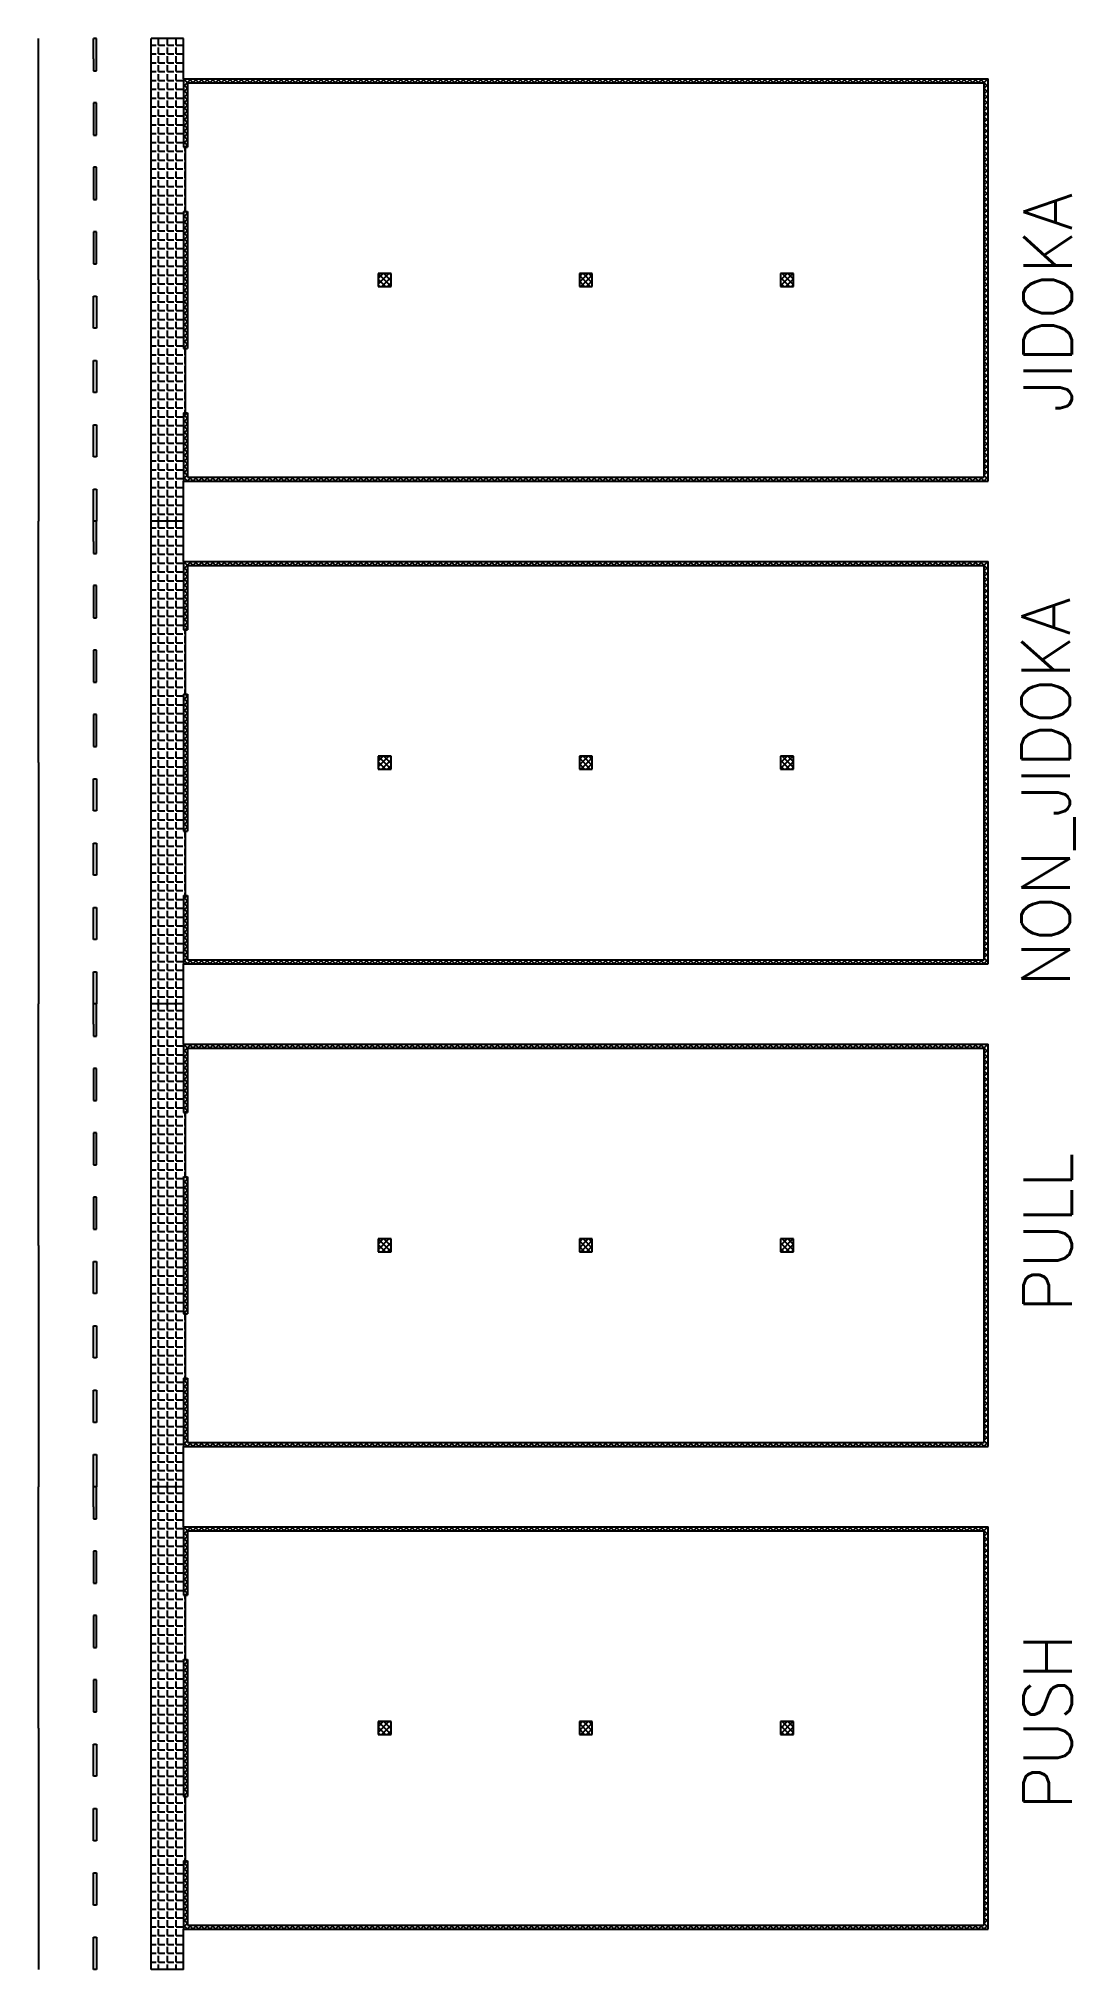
# Model space of a CAD drawing. Header units: inches. Extents: x -8 to 56, y -118 to 1.
import ezdxf

# ---------------------------------------------------------------- set-up
doc = ezdxf.new("R2010")
doc.units = ezdxf.units.IN
doc.header["$MEASUREMENT"] = 0
doc.styles.get("Standard").update_dxf_attribs({"font": 'txt.shx'})
pattern_1 = [(45, (-5e-15, -30), (-0.1767767, 0.1767767), []), (135, (-5e-15, -30), (-0.1767767, -0.1767767), [])]
pattern_2 = [(45, (0, -60), (-0.1767767, 0.1767767), []), (135, (0, -60), (-0.1767767, -0.1767767), [])]
pattern_3 = [(45, (-5e-15, -90), (-0.1767767, 0.1767767), []), (135, (-5e-15, -90), (-0.1767767, -0.1767767), [])]

msp = doc.modelspace()

# ---------------------------------------------------------------- hatches: boundary and pattern name
at = {"true_color": 0x136734}
h = msp.add_hatch(dxfattribs=at)
h.set_pattern_fill('ANGLE', color=116, scale=2)
h.set_pattern_definition([(0, (0, 0), (0, 0.55), [0.4, -0.15]), (90, (0, 0), (-0.55, 3e-17), [0.4, -0.15])])
h.paths.add_polyline_path([(1, -9.25), (1.125, -9.25), (1.125, -5.25), (1, -5.25), (1, -1), (1, 1.5), (-1, 1.5), (-1, -26), (-1, -28.5), (1, -28.5), (1, -26), (1, -21.75), (1.125, -21.75), (1.125, -17.75), (1, -17.75)])
h = msp.add_hatch()
h.set_pattern_fill('ANSI37', color=256, scale=2)
h.paths.add_polyline_path([(51, -1), (26, -1), (1, -1), (1, -5.25), (1.25, -5.25), (1.25, -1.25), (50.75, -1.25), (50.75, -25.75), (1.25, -25.75), (1.25, -21.75), (1, -21.75), (1, -26), (51, -26)])
h.paths.add_polyline_path([(1.25, -9.25), (1, -9.25), (1, -17.75), (1.25, -17.75)], flags=17)
h = msp.add_hatch()
h.set_pattern_fill('ANSI37', color=256, scale=2)
h.paths.add_polyline_path([(13.9, -13.1), (13.1, -13.1), (13.1, -13.9), (13.9, -13.9), (13.9, -13.5)])
h.paths.add_polyline_path([(26.4, -13.5), (26.4, -13.1), (25.6, -13.1), (25.6, -13.9), (26.4, -13.9)])
h.paths.add_polyline_path([(38.9, -13.1), (38.1, -13.1), (38.1, -13.9), (38.9, -13.9), (38.9, -13.5)])
h = msp.add_hatch(dxfattribs=at)
h.set_pattern_fill('ANGLE', color=116, scale=2)
h.set_pattern_definition([(0, (-5e-15, -30), (0, 0.55), [0.4, -0.15]), (90, (-5e-15, -30), (-0.55, 3e-17), [0.4, -0.15])])
h.paths.add_polyline_path([(1, -39.25), (1.125, -39.25), (1.125, -35.25), (1, -35.25), (1, -31), (1, -28.5), (-1, -28.5), (-1, -56), (-1, -58.5), (1, -58.5), (1, -56), (1, -51.75), (1.125, -51.75), (1.125, -47.75), (1, -47.75)])
h = msp.add_hatch()
h.set_pattern_fill('ANSI37', color=256, scale=2)
h.set_pattern_definition(pattern_1)
h.paths.add_polyline_path([(51, -31), (26, -31), (1, -31), (1, -35.25), (1.25, -35.25), (1.25, -31.25), (50.75, -31.25), (50.75, -55.75), (1.25, -55.75), (1.25, -51.75), (1, -51.75), (1, -56), (51, -56)])
h.paths.add_polyline_path([(1.25, -39.25), (1, -39.25), (1, -47.75), (1.25, -47.75)], flags=17)
h = msp.add_hatch()
h.set_pattern_fill('ANSI37', color=256, scale=2)
h.set_pattern_definition(pattern_1)
h.paths.add_polyline_path([(13.9, -43.1), (13.1, -43.1), (13.1, -43.9), (13.9, -43.9), (13.9, -43.5)])
h.paths.add_polyline_path([(26.4, -43.5), (26.4, -43.1), (25.6, -43.1), (25.6, -43.9), (26.4, -43.9)])
h.paths.add_polyline_path([(38.9, -43.1), (38.1, -43.1), (38.1, -43.9), (38.9, -43.9), (38.9, -43.5)])
h = msp.add_hatch(dxfattribs=at)
h.set_pattern_fill('ANGLE', color=116, scale=2)
h.set_pattern_definition([(0, (0, -60), (0, 0.55), [0.4, -0.15]), (90, (0, -60), (-0.55, 3e-17), [0.4, -0.15])])
h.paths.add_polyline_path([(1, -69.25), (1.125, -69.25), (1.125, -65.25), (1, -65.25), (1, -61), (1, -58.5), (-1, -58.5), (-1, -86), (-1, -88.5), (1, -88.5), (1, -86), (1, -81.75), (1.125, -81.75), (1.125, -77.75), (1, -77.75)])
h = msp.add_hatch()
h.set_pattern_fill('ANSI37', color=256, scale=2)
h.set_pattern_definition(pattern_2)
h.paths.add_polyline_path([(51, -61), (26, -61), (1, -61), (1, -65.25), (1.25, -65.25), (1.25, -61.25), (50.75, -61.25), (50.75, -85.75), (1.25, -85.75), (1.25, -81.75), (1, -81.75), (1, -86), (51, -86)])
h.paths.add_polyline_path([(1.25, -69.25), (1, -69.25), (1, -77.75), (1.25, -77.75)], flags=17)
h = msp.add_hatch()
h.set_pattern_fill('ANSI37', color=256, scale=2)
h.set_pattern_definition(pattern_2)
h.paths.add_polyline_path([(13.9, -73.1), (13.1, -73.1), (13.1, -73.9), (13.9, -73.9), (13.9, -73.5)])
h.paths.add_polyline_path([(26.4, -73.5), (26.4, -73.1), (25.6, -73.1), (25.6, -73.9), (26.4, -73.9)])
h.paths.add_polyline_path([(38.9, -73.1), (38.1, -73.1), (38.1, -73.9), (38.9, -73.9), (38.9, -73.5)])
h = msp.add_hatch(dxfattribs=at)
h.set_pattern_fill('ANGLE', color=116, scale=2)
h.set_pattern_definition([(0, (-5e-15, -90), (0, 0.55), [0.4, -0.15]), (90, (-5e-15, -90), (-0.55, 3e-17), [0.4, -0.15])])
h.paths.add_polyline_path([(1, -99.25), (1.125, -99.25), (1.125, -95.25), (1, -95.25), (1, -91), (1, -88.5), (-1, -88.5), (-1, -116), (-1, -118.5), (1, -118.5), (1, -116), (1, -111.75), (1.125, -111.75), (1.125, -107.75), (1, -107.75)])
h = msp.add_hatch()
h.set_pattern_fill('ANSI37', color=256, scale=2)
h.set_pattern_definition(pattern_3)
h.paths.add_polyline_path([(51, -91), (26, -91), (1, -91), (1, -95.25), (1.25, -95.25), (1.25, -91.25), (50.75, -91.25), (50.75, -115.75), (1.25, -115.75), (1.25, -111.75), (1, -111.75), (1, -116), (51, -116)])
h.paths.add_polyline_path([(1.25, -99.25), (1, -99.25), (1, -107.75), (1.25, -107.75)], flags=17)
h = msp.add_hatch()
h.set_pattern_fill('ANSI37', color=256, scale=2)
h.set_pattern_definition(pattern_3)
h.paths.add_polyline_path([(13.9, -103.1), (13.1, -103.1), (13.1, -103.9), (13.9, -103.9), (13.9, -103.5)])
h.paths.add_polyline_path([(26.4, -103.5), (26.4, -103.1), (25.6, -103.1), (25.6, -103.9), (26.4, -103.9)])
h.paths.add_polyline_path([(38.9, -103.1), (38.1, -103.1), (38.1, -103.9), (38.9, -103.9), (38.9, -103.5)])

# ---------------------------------------------------------------- linework, layer by layer
for p, q in [((-8, -13.5), (-8, 1.5)), ((-4.4, 1.5), (-4.6, 1.5)), ((-4.6, 0.25), (-4.6, 1.5)), ((-4.4, 0.25), (-4.4, 1.5)), ((1, 1.5), (-1, 1.5)), ((-1, -28.5), (-1, 1.5)), ((1, -1), (1, 1.5)), ((-4.6, 0.25), (-4.6, -0.5)), ((-4.4, -0.5), (-4.4, 0.25)), ((-4.6, -0.5), (-4.5, -0.5)), ((-4.5, -0.5), (-4.4, -0.5)), ((1, -1), (26, -1)), ((1, -1), (1, -5.25)), ((26, -1), (51, -1)), ((51, -26), (51, -1)), ((1.25, -1.25), (1.25, -5.25)), ((1.25, -1.25), (50.75, -1.25)), ((50.75, -25.75), (50.75, -1.25)), ((-4.4, -2.5), (-4.6, -2.5)), ((-4.6, -2.5), (-4.6, -4.5)), ((-4.4, -4.5), (-4.4, -2.5)), ((-4.6, -4.5), (-4.5, -4.5)), ((-4.5, -4.5), (-4.4, -4.5)), ((1, -5.25), (1.25, -5.25)), ((1, -5.25), (1.25, -5.25)), ((1, -5.25), (1.25, -5.25)), ((1.125, -9.25), (1.125, -5.25)), ((-4.4, -6.5), (-4.6, -6.5)), ((-4.6, -6.5), (-4.6, -8.5)), ((-4.4, -8.5), (-4.4, -6.5)), ((-4.6, -8.5), (-4.5, -8.5)), ((-4.5, -8.5), (-4.4, -8.5)), ((1, -9.25), (1.25, -9.25)), ((1, -9.25), (1, -17.75)), ((1.25, -9.25), (1.25, -17.75)), ((-4.4, -10.5), (-4.6, -10.5)), ((-4.6, -10.5), (-4.6, -12.5)), ((-4.4, -12.5), (-4.4, -10.5)), ((-4.6, -12.5), (-4.5, -12.5)), ((-4.5, -12.5), (-4.4, -12.5)), ((13.9, -13.1), (13.1, -13.1)), ((13.1, -13.1), (13.1, -13.9)), ((13.9, -13.5), (13.9, -13.1)), ((26.4, -13.1), (25.6, -13.1)), ((25.6, -13.1), (25.6, -13.9)), ((26.4, -13.5), (26.4, -13.1)), ((38.9, -13.1), (38.1, -13.1)), ((38.1, -13.1), (38.1, -13.9)), ((38.9, -13.5), (38.9, -13.1)), ((-8, -13.5), (-8, -28.5)), ((13.1, -13.9), (13.9, -13.9)), ((13.9, -13.9), (13.9, -13.5)), ((25.6, -13.9), (26.4, -13.9)), ((26.4, -13.9), (26.4, -13.5)), ((38.1, -13.9), (38.9, -13.9)), ((38.9, -13.9), (38.9, -13.5)), ((-4.6, -16.5), (-4.6, -14.5)), ((-4.6, -14.5), (-4.5, -14.5)), ((-4.5, -14.5), (-4.4, -14.5)), ((-4.4, -14.5), (-4.4, -16.5)), ((-4.4, -16.5), (-4.6, -16.5)), ((1, -17.75), (1.25, -17.75)), ((1.125, -21.75), (1.125, -17.75)), ((-4.6, -20.5), (-4.6, -18.5)), ((-4.6, -18.5), (-4.5, -18.5)), ((-4.5, -18.5), (-4.4, -18.5)), ((-4.4, -18.5), (-4.4, -20.5)), ((-4.4, -20.5), (-4.6, -20.5)), ((-4.6, -24.5), (-4.6, -22.5)), ((-4.6, -22.5), (-4.5, -22.5)), ((-4.5, -22.5), (-4.4, -22.5)), ((-4.4, -22.5), (-4.4, -24.5)), ((1, -21.75), (1.25, -21.75)), ((1, -21.75), (1, -26)), ((1.25, -21.75), (1.25, -25.75)), ((-4.4, -24.5), (-4.6, -24.5)), ((1, -26), (51, -26)), ((1, -28.5), (1, -26)), ((1.25, -25.75), (50.75, -25.75)), ((-4.6, -28.5), (-4.6, -26.5)), ((-4.6, -26.5), (-4.5, -26.5)), ((-4.5, -26.5), (-4.4, -26.5)), ((-4.4, -26.5), (-4.4, -28.5)), ((-8, -43.5), (-8, -28.5)), ((-4.4, -28.5), (-4.6, -28.5)), ((-4.4, -28.5), (-4.6, -28.5)), ((-4.4, -28.5), (-4.6, -28.5)), ((-4.6, -29.75), (-4.6, -28.5)), ((-4.4, -29.75), (-4.4, -28.5)), ((1, -28.5), (-1, -28.5)), ((1, -28.5), (-1, -28.5)), ((1, -28.5), (-1, -28.5)), ((-1, -58.5), (-1, -28.5)), ((1, -31), (1, -28.5)), ((-4.6, -29.75), (-4.6, -30.5)), ((-4.4, -30.5), (-4.4, -29.75)), ((-4.6, -30.5), (-4.5, -30.5)), ((-4.5, -30.5), (-4.4, -30.5)), ((1, -31), (26, -31)), ((1, -31), (1, -35.25)), ((26, -31), (51, -31)), ((51, -56), (51, -31)), ((1.25, -31.25), (50.75, -31.25)), ((1.25, -31.25), (1.25, -35.25)), ((50.75, -55.75), (50.75, -31.25)), ((-4.4, -32.5), (-4.6, -32.5)), ((-4.6, -32.5), (-4.6, -34.5)), ((-4.4, -34.5), (-4.4, -32.5)), ((-4.6, -34.5), (-4.5, -34.5)), ((-4.5, -34.5), (-4.4, -34.5)), ((1, -35.25), (1.25, -35.25)), ((1, -35.25), (1.25, -35.25)), ((1, -35.25), (1.25, -35.25)), ((1.125, -39.25), (1.125, -35.25)), ((-4.4, -36.5), (-4.6, -36.5)), ((-4.6, -36.5), (-4.6, -38.5)), ((-4.4, -38.5), (-4.4, -36.5)), ((-4.6, -38.5), (-4.5, -38.5)), ((-4.5, -38.5), (-4.4, -38.5)), ((1, -39.25), (1, -47.75)), ((1, -39.25), (1.25, -39.25)), ((1.25, -39.25), (1.25, -47.75)), ((-4.4, -40.5), (-4.6, -40.5)), ((-4.6, -40.5), (-4.6, -42.5)), ((-4.4, -42.5), (-4.4, -40.5)), ((-4.6, -42.5), (-4.5, -42.5)), ((-4.5, -42.5), (-4.4, -42.5)), ((13.9, -43.1), (13.1, -43.1)), ((13.1, -43.1), (13.1, -43.9)), ((13.9, -43.5), (13.9, -43.1)), ((26.4, -43.1), (25.6, -43.1)), ((25.6, -43.1), (25.6, -43.9)), ((26.4, -43.5), (26.4, -43.1)), ((38.9, -43.1), (38.1, -43.1)), ((38.1, -43.1), (38.1, -43.9)), ((38.9, -43.5), (38.9, -43.1)), ((-8, -43.5), (-8, -58.5)), ((13.1, -43.9), (13.9, -43.9)), ((13.9, -43.9), (13.9, -43.5)), ((25.6, -43.9), (26.4, -43.9)), ((26.4, -43.9), (26.4, -43.5)), ((38.1, -43.9), (38.9, -43.9)), ((38.9, -43.9), (38.9, -43.5)), ((-4.6, -46.5), (-4.6, -44.5)), ((-4.6, -44.5), (-4.5, -44.5)), ((-4.5, -44.5), (-4.4, -44.5)), ((-4.4, -44.5), (-4.4, -46.5)), ((-4.4, -46.5), (-4.6, -46.5)), ((1, -47.75), (1.25, -47.75)), ((1.125, -51.75), (1.125, -47.75)), ((-4.6, -50.5), (-4.6, -48.5)), ((-4.6, -48.5), (-4.5, -48.5)), ((-4.5, -48.5), (-4.4, -48.5)), ((-4.4, -48.5), (-4.4, -50.5)), ((-4.4, -50.5), (-4.6, -50.5)), ((-4.6, -54.5), (-4.6, -52.5)), ((-4.6, -52.5), (-4.5, -52.5)), ((-4.5, -52.5), (-4.4, -52.5)), ((-4.4, -52.5), (-4.4, -54.5)), ((1, -51.75), (1, -56)), ((1, -51.75), (1.25, -51.75)), ((1.25, -51.75), (1.25, -55.75)), ((-4.4, -54.5), (-4.6, -54.5)), ((1, -56), (51, -56)), ((1, -58.5), (1, -56)), ((1.25, -55.75), (50.75, -55.75)), ((-4.6, -58.5), (-4.6, -56.5)), ((-4.6, -56.5), (-4.5, -56.5)), ((-4.5, -56.5), (-4.4, -56.5)), ((-4.4, -56.5), (-4.4, -58.5)), ((-8, -73.5), (-8, -58.5)), ((-4.4, -58.5), (-4.6, -58.5)), ((-4.4, -58.5), (-4.6, -58.5)), ((-4.4, -58.5), (-4.6, -58.5)), ((-4.6, -59.75), (-4.6, -58.5)), ((-4.4, -59.75), (-4.4, -58.5)), ((1, -58.5), (-1, -58.5)), ((1, -58.5), (-1, -58.5)), ((1, -58.5), (-1, -58.5)), ((-1, -88.5), (-1, -58.5)), ((1, -61), (1, -58.5)), ((-4.6, -59.75), (-4.6, -60.5)), ((-4.4, -60.5), (-4.4, -59.75)), ((-4.6, -60.5), (-4.5, -60.5)), ((-4.5, -60.5), (-4.4, -60.5)), ((1, -61), (26, -61)), ((1, -61), (1, -65.25)), ((26, -61), (51, -61)), ((51, -86), (51, -61)), ((1.25, -61.25), (50.75, -61.25)), ((1.25, -61.25), (1.25, -65.25)), ((50.75, -85.75), (50.75, -61.25)), ((-4.4, -62.5), (-4.6, -62.5)), ((-4.6, -62.5), (-4.6, -64.5)), ((-4.4, -64.5), (-4.4, -62.5)), ((-4.6, -64.5), (-4.5, -64.5)), ((-4.5, -64.5), (-4.4, -64.5)), ((1, -65.25), (1.25, -65.25)), ((1, -65.25), (1.25, -65.25)), ((1, -65.25), (1.25, -65.25)), ((1.125, -69.25), (1.125, -65.25)), ((-4.4, -66.5), (-4.6, -66.5)), ((-4.6, -66.5), (-4.6, -68.5)), ((-4.4, -68.5), (-4.4, -66.5)), ((-4.6, -68.5), (-4.5, -68.5)), ((-4.5, -68.5), (-4.4, -68.5)), ((1, -69.25), (1, -77.75)), ((1, -69.25), (1.25, -69.25)), ((1.25, -69.25), (1.25, -77.75)), ((-4.4, -70.5), (-4.6, -70.5)), ((-4.6, -70.5), (-4.6, -72.5)), ((-4.4, -72.5), (-4.4, -70.5)), ((-4.6, -72.5), (-4.5, -72.5)), ((-4.5, -72.5), (-4.4, -72.5)), ((13.9, -73.1), (13.1, -73.1)), ((13.1, -73.1), (13.1, -73.9)), ((13.9, -73.5), (13.9, -73.1)), ((26.4, -73.1), (25.6, -73.1)), ((25.6, -73.1), (25.6, -73.9)), ((26.4, -73.5), (26.4, -73.1)), ((38.9, -73.1), (38.1, -73.1)), ((38.1, -73.1), (38.1, -73.9)), ((38.9, -73.5), (38.9, -73.1)), ((-8, -73.5), (-8, -88.5)), ((13.1, -73.9), (13.9, -73.9)), ((13.9, -73.9), (13.9, -73.5)), ((25.6, -73.9), (26.4, -73.9)), ((26.4, -73.9), (26.4, -73.5)), ((38.1, -73.9), (38.9, -73.9)), ((38.9, -73.9), (38.9, -73.5)), ((-4.6, -76.5), (-4.6, -74.5)), ((-4.6, -74.5), (-4.5, -74.5)), ((-4.5, -74.5), (-4.4, -74.5)), ((-4.4, -74.5), (-4.4, -76.5)), ((-4.4, -76.5), (-4.6, -76.5)), ((1, -77.75), (1.25, -77.75)), ((1.125, -81.75), (1.125, -77.75)), ((-4.6, -80.5), (-4.6, -78.5)), ((-4.6, -78.5), (-4.5, -78.5)), ((-4.5, -78.5), (-4.4, -78.5)), ((-4.4, -78.5), (-4.4, -80.5)), ((-4.4, -80.5), (-4.6, -80.5)), ((-4.6, -84.5), (-4.6, -82.5)), ((-4.6, -82.5), (-4.5, -82.5)), ((-4.5, -82.5), (-4.4, -82.5)), ((-4.4, -82.5), (-4.4, -84.5)), ((1, -81.75), (1, -86)), ((1, -81.75), (1.25, -81.75)), ((1.25, -81.75), (1.25, -85.75)), ((-4.4, -84.5), (-4.6, -84.5)), ((1, -86), (51, -86)), ((1, -88.5), (1, -86)), ((1.25, -85.75), (50.75, -85.75)), ((-4.6, -88.5), (-4.6, -86.5)), ((-4.6, -86.5), (-4.5, -86.5)), ((-4.5, -86.5), (-4.4, -86.5)), ((-4.4, -86.5), (-4.4, -88.5)), ((-8, -103.5), (-8, -88.5)), ((-4.4, -88.5), (-4.6, -88.5)), ((-4.4, -88.5), (-4.6, -88.5)), ((-4.4, -88.5), (-4.6, -88.5)), ((-4.6, -89.75), (-4.6, -88.5)), ((-4.4, -89.75), (-4.4, -88.5)), ((1, -88.5), (-1, -88.5)), ((1, -88.5), (-1, -88.5)), ((1, -88.5), (-1, -88.5)), ((-1, -118.5), (-1, -88.5)), ((1, -91), (1, -88.5)), ((-4.6, -89.75), (-4.6, -90.5)), ((-4.4, -90.5), (-4.4, -89.75)), ((-4.6, -90.5), (-4.5, -90.5)), ((-4.5, -90.5), (-4.4, -90.5)), ((1, -91), (26, -91)), ((1, -91), (1, -95.25)), ((26, -91), (51, -91)), ((51, -116), (51, -91)), ((1.25, -91.25), (50.75, -91.25)), ((1.25, -91.25), (1.25, -95.25)), ((50.75, -115.75), (50.75, -91.25)), ((-4.4, -92.5), (-4.6, -92.5)), ((-4.6, -92.5), (-4.6, -94.5)), ((-4.4, -94.5), (-4.4, -92.5)), ((-4.6, -94.5), (-4.5, -94.5)), ((-4.5, -94.5), (-4.4, -94.5)), ((1, -95.25), (1.25, -95.25)), ((1, -95.25), (1.25, -95.25)), ((1, -95.25), (1.25, -95.25)), ((1.125, -99.25), (1.125, -95.25)), ((-4.4, -96.5), (-4.6, -96.5)), ((-4.6, -96.5), (-4.6, -98.5)), ((-4.4, -98.5), (-4.4, -96.5)), ((-4.6, -98.5), (-4.5, -98.5)), ((-4.5, -98.5), (-4.4, -98.5)), ((1, -99.25), (1, -107.75)), ((1, -99.25), (1.25, -99.25)), ((1.25, -99.25), (1.25, -107.75)), ((-4.4, -100.5), (-4.6, -100.5)), ((-4.6, -100.5), (-4.6, -102.5)), ((-4.4, -102.5), (-4.4, -100.5)), ((-4.6, -102.5), (-4.5, -102.5)), ((-4.5, -102.5), (-4.4, -102.5)), ((13.9, -103.1), (13.1, -103.1)), ((13.1, -103.1), (13.1, -103.9)), ((13.9, -103.5), (13.9, -103.1)), ((26.4, -103.1), (25.6, -103.1)), ((25.6, -103.1), (25.6, -103.9)), ((26.4, -103.5), (26.4, -103.1)), ((38.9, -103.1), (38.1, -103.1)), ((38.1, -103.1), (38.1, -103.9)), ((38.9, -103.5), (38.9, -103.1)), ((-8, -103.5), (-8, -118.5)), ((13.1, -103.9), (13.9, -103.9)), ((13.9, -103.9), (13.9, -103.5)), ((25.6, -103.9), (26.4, -103.9)), ((26.4, -103.9), (26.4, -103.5)), ((38.1, -103.9), (38.9, -103.9)), ((38.9, -103.9), (38.9, -103.5)), ((-4.6, -106.5), (-4.6, -104.5)), ((-4.6, -104.5), (-4.5, -104.5)), ((-4.5, -104.5), (-4.4, -104.5)), ((-4.4, -104.5), (-4.4, -106.5)), ((-4.4, -106.5), (-4.6, -106.5)), ((1, -107.75), (1.25, -107.75)), ((1.125, -111.75), (1.125, -107.75)), ((-4.6, -110.5), (-4.6, -108.5)), ((-4.6, -108.5), (-4.5, -108.5)), ((-4.5, -108.5), (-4.4, -108.5)), ((-4.4, -108.5), (-4.4, -110.5)), ((-4.4, -110.5), (-4.6, -110.5)), ((-4.6, -114.5), (-4.6, -112.5)), ((-4.6, -112.5), (-4.5, -112.5)), ((-4.5, -112.5), (-4.4, -112.5)), ((-4.4, -112.5), (-4.4, -114.5)), ((1, -111.75), (1, -116)), ((1, -111.75), (1.25, -111.75)), ((1.25, -111.75), (1.25, -115.75)), ((-4.4, -114.5), (-4.6, -114.5)), ((1, -116), (51, -116)), ((1, -118.5), (1, -116)), ((1.25, -115.75), (50.75, -115.75)), ((-4.6, -118.5), (-4.6, -116.5)), ((-4.6, -116.5), (-4.5, -116.5)), ((-4.5, -116.5), (-4.4, -116.5)), ((-4.4, -116.5), (-4.4, -118.5)), ((-4.4, -118.5), (-4.6, -118.5)), ((-4.4, -118.5), (-4.6, -118.5)), ((1, -118.5), (-1, -118.5)), ((1, -118.5), (-1, -118.5))]:
    msp.add_line(p, q)

# ---------------------------------------------------------------- texts
at = {"char_height": 3, "attachment_point": 1, "rotation": 90}
for s, width, insert in [('JIDOKA', 5.4305, (53.191, -21.729)), ('NON_JIDOKA', 34.18924, (53.07, -57.433)), ('PULL', 5.4305, (53.191, -77.649)), ('PUSH', 5.4305, (53.191, -108.572))]:
    msp.add_mtext_dynamic_manual_height_columns(s, width=width, gutter_width=1, heights=[0], dxfattribs=dict(at, insert=insert))

doc.saveas('drawing.dxf')
